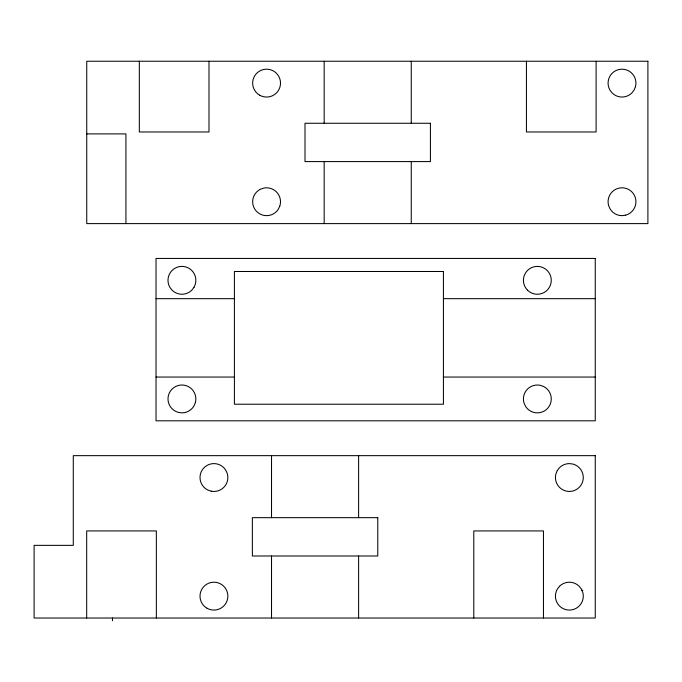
<?xml version="1.0" encoding="UTF-8"?>
<svg xmlns="http://www.w3.org/2000/svg" width="682" height="682" viewBox="0 0 682 682"><rect width="100%" height="100%" fill="white"/><g stroke="black" fill="none" stroke-linecap="round" stroke-linejoin="round"><path stroke-width="1.02" d="M581.993 590.535L582.82 590.245M86.742 133.902L125.931 133.902L125.931 223.611M156.025 298.673L234.403 298.673M443.419 298.673L595.258 298.673M156.025 377.052L234.403 377.052M443.419 377.052L595.258 377.052M596.102 61.235L596.102 131.976L526.436 131.976L526.436 61.235M543.46 618.02L543.46 530.928L473.794 530.928L473.794 618.02M411.255 61.235L411.255 123.263M411.255 161.583L411.255 223.611M358.613 455.653L358.613 517.672M358.613 555.992L358.613 618.02M324.172 61.235L324.172 123.263M324.172 161.583L324.172 223.611M271.53 455.653L271.53 517.672M271.53 555.992L271.53 618.02M208.99 61.235L208.99 131.976L139.324 131.976L139.324 61.235M156.349 618.02L156.349 530.928L86.682 530.928L86.682 618.02M112.479 618.02L112.479 620.765M195.384 402.542L193.986 405.901A13.938 13.938 0 0 1 181.924 412.866L178.317 412.388A13.938 13.938 0 0 1 168.463 395.33A13.938 13.938 0 0 1 185.53 385.475A13.938 13.938 0 0 1 195.384 402.542M635.462 86.725L634.072 90.084L631.856 92.974A13.938 13.938 0 0 1 612.146 92.974L609.938 90.084A13.938 13.938 0 0 1 620.185 69.3A13.938 13.938 0 0 1 635.462 86.725M557.296 470.563L555.898 473.922A13.938 13.938 0 0 0 565.753 490.989A13.938 13.938 0 0 0 582.82 481.134A13.938 13.938 0 0 0 572.965 464.067L569.359 463.598A13.938 13.938 0 0 0 557.296 470.563M279.773 206.203L278.171 209.459A13.938 13.938 0 0 1 256.108 210.917A13.938 13.938 0 0 1 260.413 189.229L263.857 188.061A13.938 13.938 0 0 1 279.773 206.203M193.986 287.293L191.778 290.174A13.938 13.938 0 0 1 172.069 290.174L169.852 287.293A13.938 13.938 0 0 1 181.924 266.389A13.938 13.938 0 0 1 193.986 287.293M559.504 586.29L557.296 589.171A13.938 13.938 0 0 0 567.543 609.955A13.938 13.938 0 0 0 582.82 592.53L581.431 589.171L579.214 586.29A13.938 13.938 0 0 0 559.504 586.29M625.607 215.188L622.001 215.657A13.938 13.938 0 0 1 609.938 208.692L608.54 205.333A13.938 13.938 0 0 1 618.395 188.266A13.938 13.938 0 0 1 635.462 198.121A13.938 13.938 0 0 1 625.607 215.188M647.9 61.235L86.742 61.235L86.742 223.611L647.9 223.611L647.9 61.235M430.419 123.263L305.007 123.263L305.007 161.583L430.419 161.583L430.419 123.263M595.258 258.444L156.025 258.444L156.025 420.811L595.258 420.811L595.258 258.444M443.419 271.496L234.403 271.496L234.403 404.221L443.419 404.221L443.419 271.496M595.258 455.653L73.289 455.653L73.289 545.353L34.1 545.353L34.1 618.02L595.258 618.02L595.258 455.653M377.777 517.672L252.366 517.672L252.366 555.992L377.777 555.992L377.777 517.672M543.511 386.438L540.067 385.27A13.938 13.938 0 0 0 524.151 403.403L525.754 406.668A13.938 13.938 0 0 0 547.817 408.126A13.938 13.938 0 0 0 543.511 386.438M211.215 491.193L207.771 490.026A13.938 13.938 0 0 1 203.466 468.338A13.938 13.938 0 0 1 225.529 469.796L227.132 473.061A13.938 13.938 0 0 1 211.215 491.193M206.97 608.208A13.938 13.938 0 0 0 227.873 596.136A13.938 13.938 0 0 0 206.97 584.073A13.938 13.938 0 0 0 206.97 608.208M527.493 290.174A13.938 13.938 0 0 0 550.8 283.934A13.938 13.938 0 0 0 533.742 266.867A13.938 13.938 0 0 0 527.493 290.174M259.612 95.182A13.938 13.938 0 0 0 280.515 83.119A13.938 13.938 0 0 0 259.612 71.047A13.938 13.938 0 0 0 259.612 95.182"/></g></svg>
